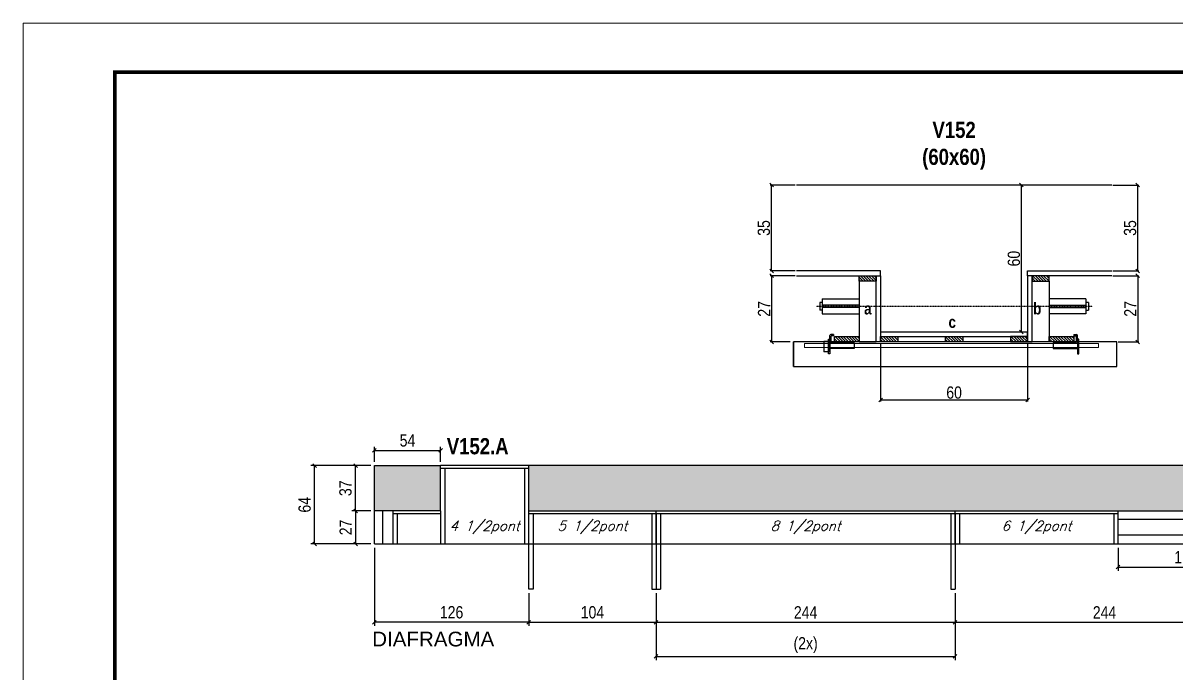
# Model space of a CAD drawing. Extents: x 3309 to 9590, y -2522 to 14608.
# Drawn here: x 8078 to 9019, y 10632 to 11162 of the extents above; entities that cross this region are included whole.
import ezdxf

# ---------------------------------------------------------------- set-up
doc = ezdxf.new("R2010")
doc.units = 0
doc.linetypes.add('DASHED', pattern=[0.75, 0.5, -0.25])
doc.linetypes.add('HIDDEN', pattern=[0.375, 0.25, -0.125])
for name, color, linetype in [('5', 5, 'Continuous'), ('barrote', 251, 'Continuous'), ('COTA', 241, 'Continuous'), ('detalhes', 4, 'Continuous'), ('NOMENCLATURA', 7, 'Continuous'), ('Painéis', 200, 'Continuous'), ('presilha', 1, 'Continuous'), ('SARR_2.2x10', 60, 'Continuous'), ('SARR_2.2x7', 40, 'Continuous'), ('SARR_3.5x7', 81, 'Continuous'), ('TENSOR', 3, 'Continuous'), ('texto', 7, 'Continuous')]:
    doc.layers.add(name, color=color, linetype=linetype)
for name, color, linetype, lineweight in [('CONCRETO', 251, 'Continuous', 25), ('Folhas', 255, 'Continuous', 9), ('SARRAFO DE PRESSAO', 251, 'DASHED', 9), ('SCO-___-LAJ', 2, 'Continuous', 0)]:
    doc.layers.add(name, color=color, linetype=linetype, lineweight=lineweight)
doc.styles.add('COTA TECNICA', font='techl___.ttf', dxfattribs={"height": 10})
doc.styles.add('COTA TECNICA 2X', font='techl___.ttf', dxfattribs={"height": 10})
doc.styles.add('Romans', font='romans.shx')
doc.styles.get("Standard").update_dxf_attribs({"font": 'arial.ttf'})
doc.styles.add('TECNICA', font='techb___.ttf', dxfattribs={"height": 10})
doc.dimstyles.new('PAINEL', dxfattribs={"dimtxt": 10, "dimasz": 3, "dimexe": 3, "dimexo": 3, "dimgap": 3, "dimtad": 1, "dimdec": 1, "dimzin": 12, "dimdsep": 46, "dimtxsty": 'COTA TECNICA', "dimblk1": 'OBLIQUE', "dimblk2": 'OBLIQUE', "dimsah": 1, "dimcen": 0.9, "dimclrd": 4, "dimclre": 4, "dimclrt": 240, "dimadec": 1, "dimazin": 3, "dimtfac": 1, "dimtdec": 1, "dimtmove": 0, "dimatfit": 3, "dimfxl": 1, "dimtolj": 1, "dimtzin": 12, "dimarcsym": 0})
doc.dimstyles.new('SECAO', dxfattribs={"dimscale": 0.333333, "dimtxt": 5, "dimasz": 9, "dimexe": 3, "dimexo": 3, "dimgap": 3, "dimtad": 1, "dimdec": 1, "dimlfac": 0.5, "dimzin": 12, "dimdsep": 46, "dimtxsty": 'COTA TECNICA 2X', "dimblk1": 'OBLIQUE', "dimblk2": 'OBLIQUE', "dimsah": 1, "dimcen": 0.9, "dimclrd": 4, "dimclre": 4, "dimclrt": 240, "dimadec": 1, "dimazin": 3, "dimtfac": 1, "dimtdec": 1, "dimtmove": 0, "dimatfit": 3, "dimfxl": 1, "dimtolj": 1, "dimtzin": 12, "dimarcsym": 0})

# ---------------------------------------------------------------- blocks, each defined once
blk = doc.blocks.new('9999999999')
at = {"layer": 'Folhas'}
blk.add_lwpolyline([(98138.98, 34190.21), (99623.98, 34190.21), (99623.98, 35240.21), (98138.98, 35240.21)], close=True, dxfattribs=at)
at = {"layer": 'Folhas', "color": 30, "const_width": 3}
blk.add_lwpolyline([(98213.98, 34230.21), (99583.98, 34230.21), (99583.98, 35200.21), (98213.98, 35200.21)], close=True, dxfattribs=at)
blk = doc.blocks.new('_Oblique')
at = {"color": 0, "linetype": 'ByBlock', "lineweight": -2}
blk.add_line((-0.5, -0.5), (0.5, 0.5), dxfattribs=at)
blk = doc.blocks.new('*D526')
at = {"layer": 'COTA', "color": 4, "lineweight": -2, "transparency": 16777216}
for p, q in [((8777.87, 10900.87), (8777.87, 10853.4)), ((8897.87, 10900.87), (8897.87, 10853.4)), ((8897.87, 10854.4), (8777.87, 10854.4))]:
    blk.add_line(p, q, dxfattribs=at)
at = {"layer": 'Defpoints', "color": 0, "transparency": 16777216}
for p in [(8777.87, 10901.87), (8897.87, 10901.87), (8777.87, 10854.4)]:
    blk.add_point(p, dxfattribs=at)
at = {"layer": 'COTA', "color": 4, "lineweight": -2, "transparency": 16777216, "xscale": 3, "yscale": 3, "zscale": 3, "rotation": 180}
blk.add_blockref('_Oblique', (8777.87, 10854.4), dxfattribs=at)
at = {"layer": 'COTA', "color": 4, "lineweight": -2, "transparency": 16777216, "xscale": 3, "yscale": 3, "zscale": 3}
blk.add_blockref('_Oblique', (8897.87, 10854.4), dxfattribs=at)
at = {"layer": 'COTA', "color": 240, "transparency": 16777216, "insert": (8837.87, 10860.5), "char_height": 10, "attachment_point": 5, "style": 'COTA TECNICA 2X'}
blk.add_mtext('\\A1;60', dxfattribs=at)
blk = doc.blocks.new('PRESILHA METÁLICA 1')
at = {"layer": 'presilha'}
for p, q in [((6, 15.5), (7.5, 15.5)), ((6, -2.5), (6, 15.5)), ((7.5, 10.6), (7.5, 19.9)), ((7.5, 15.5), (7.5, -2.5)), ((12, 21), (8.6, 21)), ((9, 11.6), (9, 18.9)), ((12, 19.5), (9.6, 19.5)), ((12, 21), (12, 19.5)), ((0, 13), (6, 13)), ((0, 13), (0, 0)), ((6, 0), (0, 0)), ((6, 13), (6, 0)), ((37.5, 4.1), (7.5, 4.1)), ((37.5, 11), (9.6, 11)), ((37.5, 11), (37.5, 4.1)), ((7.5, -2.5), (6, -2.5))]:
    blk.add_line(p, q, dxfattribs=at)
for centre, radius, start, end in [((8.6, 19.9), 1.14, 90, 180), ((9.6, 18.9), 0.57, 90, 180), ((9.6, 11.6), 0.57, 180, 270)]:
    blk.add_arc(centre, radius, start, end, dxfattribs=at)
blk = doc.blocks.new('PRESILHA METÁLICA 2')
at = {"layer": 'presilha'}
for p, q in [((-5.2, 23.5), (-5.2, 22)), ((-5.2, 23.5), (-1.9, 23.5)), ((-5.2, 22), (-2.8, 22)), ((-2.2, 14.1), (-2.2, 21.4)), ((0.8, 18), (-0.8, 18)), ((-0.8, 18), (-0.8, 0)), ((-0.8, 14.6), (-0.8, 22.4)), ((0.8, 0), (0.8, 18)), ((-30.8, 13.5), (-30.8, 6.6)), ((-30.8, 13.5), (-2.8, 13.5)), ((-30.8, 6.6), (-0.8, 6.6)), ((-0.8, 0), (0.8, 0))]:
    blk.add_line(p, q, dxfattribs=at)
for centre, radius, start, end in [((-2.8, 21.4), 0.57, 0, 90), ((-1.9, 22.4), 1.14, 0, 90), ((-2.8, 14.1), 0.57, 270, 0)]:
    blk.add_arc(centre, radius, start, end, dxfattribs=at)
blk = doc.blocks.new('*D527')
at = {"layer": 'COTA', "color": 4, "lineweight": -2, "transparency": 16777216}
for p, q in [((8708.17, 10955.87), (8687.82, 10955.87)), ((8688.82, 10955.87), (8688.82, 10901.87)), ((8704.06, 10901.87), (8687.82, 10901.87))]:
    blk.add_line(p, q, dxfattribs=at)
at = {"layer": 'Defpoints', "color": 0, "transparency": 16777216}
for p in [(8709.17, 10955.87), (8688.82, 10901.87), (8705.06, 10901.87)]:
    blk.add_point(p, dxfattribs=at)
at = {"layer": 'COTA', "color": 4, "lineweight": -2, "transparency": 16777216, "xscale": 3, "yscale": 3, "zscale": 3}
for p, rotation in [((8688.82, 10955.87), 90), ((8688.82, 10901.87), 270)]:
    blk.add_blockref('_Oblique', p, dxfattribs=dict(at, rotation=rotation))
at = {"layer": 'COTA', "color": 240, "transparency": 16777216, "insert": (8682.75, 10928.87), "char_height": 10, "attachment_point": 5, "rotation": 90, "style": 'COTA TECNICA 2X'}
blk.add_mtext('\\A1;27', dxfattribs=at)
blk = doc.blocks.new('*D528')
at = {"layer": 'COTA', "color": 4, "lineweight": -2, "transparency": 16777216}
for p, q in [((8967.57, 10955.87), (8988.79, 10955.87)), ((8987.79, 10955.87), (8987.79, 10901.87)), ((8971.68, 10901.87), (8988.79, 10901.87))]:
    blk.add_line(p, q, dxfattribs=at)
at = {"layer": 'Defpoints', "color": 0, "transparency": 16777216}
for p in [(8966.57, 10955.87), (8970.68, 10901.87), (8987.79, 10901.87)]:
    blk.add_point(p, dxfattribs=at)
at = {"layer": 'COTA', "color": 4, "lineweight": -2, "transparency": 16777216, "xscale": 3, "yscale": 3, "zscale": 3}
for p, rotation in [((8987.79, 10955.87), 90), ((8987.79, 10901.87), 270)]:
    blk.add_blockref('_Oblique', p, dxfattribs=dict(at, rotation=rotation))
at = {"layer": 'COTA', "color": 240, "transparency": 16777216, "insert": (8981.71, 10928.87), "char_height": 10, "attachment_point": 5, "rotation": 90, "style": 'COTA TECNICA 2X'}
blk.add_mtext('\\A1;27', dxfattribs=at)
blk = doc.blocks.new('*D529')
at = {"layer": 'COTA', "color": 4, "lineweight": -2, "transparency": 16777216}
for p, q in [((8896.87, 11029.87), (8891.8, 11029.87)), ((8892.8, 10909.87), (8892.8, 11029.87)), ((8896.87, 10909.87), (8891.8, 10909.87))]:
    blk.add_line(p, q, dxfattribs=at)
at = {"layer": 'Defpoints', "color": 0, "transparency": 16777216}
for p in [(8892.8, 11029.87), (8897.87, 11029.87), (8897.87, 10909.87)]:
    blk.add_point(p, dxfattribs=at)
at = {"layer": 'COTA', "color": 4, "lineweight": -2, "transparency": 16777216, "xscale": 3, "yscale": 3, "zscale": 3}
for p, rotation in [((8892.8, 11029.87), 90), ((8892.8, 10909.87), 270)]:
    blk.add_blockref('_Oblique', p, dxfattribs=dict(at, rotation=rotation))
at = {"layer": 'COTA', "color": 240, "transparency": 16777216, "insert": (8886.69, 10969.87), "char_height": 10, "attachment_point": 5, "rotation": 90, "style": 'COTA TECNICA 2X'}
blk.add_mtext('\\A1;60', dxfattribs=at)
blk = doc.blocks.new('*D530')
at = {"layer": 'COTA', "color": 4, "lineweight": -2, "transparency": 16777216}
for p, q in [((8967.57, 11029.87), (8988.79, 11029.87)), ((8987.79, 10959.87), (8987.79, 11029.87)), ((8967.57, 10959.87), (8988.79, 10959.87))]:
    blk.add_line(p, q, dxfattribs=at)
at = {"layer": 'Defpoints', "color": 0, "transparency": 16777216}
for p in [(8966.57, 11029.87), (8987.79, 11029.87), (8966.57, 10959.87)]:
    blk.add_point(p, dxfattribs=at)
at = {"layer": 'COTA', "color": 4, "lineweight": -2, "transparency": 16777216, "xscale": 3, "yscale": 3, "zscale": 3}
for p, rotation in [((8987.79, 11029.87), 90), ((8987.79, 10959.87), 270)]:
    blk.add_blockref('_Oblique', p, dxfattribs=dict(at, rotation=rotation))
at = {"layer": 'COTA', "color": 240, "transparency": 16777216, "insert": (8981.57, 10994.87), "char_height": 10, "attachment_point": 5, "rotation": 90, "style": 'COTA TECNICA 2X'}
blk.add_mtext('\\A1;35', dxfattribs=at)
blk = doc.blocks.new('*D531')
at = {"layer": 'COTA', "color": 4, "lineweight": -2, "transparency": 16777216}
for p, q in [((8708.17, 11029.87), (8687.82, 11029.87)), ((8688.82, 10959.87), (8688.82, 11029.87)), ((8708.17, 10959.87), (8687.82, 10959.87))]:
    blk.add_line(p, q, dxfattribs=at)
at = {"layer": 'Defpoints', "color": 0, "transparency": 16777216}
for p in [(8688.82, 11029.87), (8709.17, 11029.87), (8709.17, 10959.87)]:
    blk.add_point(p, dxfattribs=at)
at = {"layer": 'COTA', "color": 4, "lineweight": -2, "transparency": 16777216, "xscale": 3, "yscale": 3, "zscale": 3}
for p, rotation in [((8688.82, 11029.87), 90), ((8688.82, 10959.87), 270)]:
    blk.add_blockref('_Oblique', p, dxfattribs=dict(at, rotation=rotation))
at = {"layer": 'COTA', "color": 240, "transparency": 16777216, "insert": (8682.6, 10994.87), "char_height": 10, "attachment_point": 5, "rotation": 90, "style": 'COTA TECNICA 2X'}
blk.add_mtext('\\A1;35', dxfattribs=at)
blk = doc.blocks.new('*D532')
at = {"layer": 'COTA', "color": 4, "linetype": 'ByBlock', "lineweight": -2, "transparency": 16777216}
for p, q in [((8490.66, 10696.97), (8490.66, 10670.08)), ((8594.66, 10696.97), (8594.66, 10670.08)), ((8490.66, 10673.08), (8594.66, 10673.08))]:
    blk.add_line(p, q, dxfattribs=at)
at = {"layer": 'Defpoints', "color": 0, "linetype": 'ByBlock', "transparency": 16777216}
for p in [(8490.66, 10699.97), (8594.66, 10699.97), (8594.66, 10673.08)]:
    blk.add_point(p, dxfattribs=at)
at = {"layer": 'COTA', "color": 4, "linetype": 'ByBlock', "lineweight": -2, "transparency": 16777216, "xscale": 3, "yscale": 3, "zscale": 3, "rotation": 180}
blk.add_blockref('_Oblique', (8490.66, 10673.08), dxfattribs=at)
at = {"layer": 'COTA', "color": 4, "linetype": 'ByBlock', "lineweight": -2, "transparency": 16777216, "xscale": 3, "yscale": 3, "zscale": 3}
blk.add_blockref('_Oblique', (8594.66, 10673.08), dxfattribs=at)
at = {"layer": 'COTA', "color": 240, "linetype": 'ByBlock', "transparency": 16777216, "insert": (8542.66, 10681.18), "char_height": 10, "attachment_point": 5, "style": 'COTA TECNICA'}
blk.add_mtext('\\A1;104', dxfattribs=at)
blk = doc.blocks.new('*D533')
at = {"layer": 'COTA', "color": 4, "linetype": 'ByBlock', "lineweight": -2, "transparency": 16777216}
for p, q in [((8594.66, 10696.97), (8594.66, 10670.08)), ((8838.66, 10696.97), (8838.66, 10670.08)), ((8594.66, 10673.08), (8838.66, 10673.08))]:
    blk.add_line(p, q, dxfattribs=at)
at = {"layer": 'Defpoints', "color": 0, "linetype": 'ByBlock', "transparency": 16777216}
for p in [(8594.66, 10699.97), (8838.66, 10699.97), (8838.66, 10673.08)]:
    blk.add_point(p, dxfattribs=at)
at = {"layer": 'COTA', "color": 4, "linetype": 'ByBlock', "lineweight": -2, "transparency": 16777216, "xscale": 3, "yscale": 3, "zscale": 3, "rotation": 180}
blk.add_blockref('_Oblique', (8594.66, 10673.08), dxfattribs=at)
at = {"layer": 'COTA', "color": 4, "linetype": 'ByBlock', "lineweight": -2, "transparency": 16777216, "xscale": 3, "yscale": 3, "zscale": 3}
blk.add_blockref('_Oblique', (8838.66, 10673.08), dxfattribs=at)
at = {"layer": 'COTA', "color": 240, "linetype": 'ByBlock', "transparency": 16777216, "insert": (8716.66, 10681.15), "char_height": 10, "attachment_point": 5, "style": 'COTA TECNICA'}
blk.add_mtext('\\A1;244', dxfattribs=at)
blk = doc.blocks.new('*D535')
at = {"layer": 'COTA', "color": 4, "lineweight": -2, "transparency": 16777216}
for p, q in [((8364.66, 10733.97), (8364.66, 10670.08)), ((8490.66, 10696.97), (8490.66, 10670.08)), ((8490.66, 10673.08), (8364.66, 10673.08))]:
    blk.add_line(p, q, dxfattribs=at)
at = {"layer": 'Defpoints', "color": 0, "transparency": 16777216}
for p in [(8364.66, 10736.97), (8490.66, 10699.97), (8364.66, 10673.08)]:
    blk.add_point(p, dxfattribs=at)
at = {"layer": 'COTA', "color": 4, "lineweight": -2, "transparency": 16777216, "xscale": 3, "yscale": 3, "zscale": 3, "rotation": 180}
blk.add_blockref('_Oblique', (8364.66, 10673.08), dxfattribs=at)
at = {"layer": 'COTA', "color": 4, "lineweight": -2, "transparency": 16777216, "xscale": 3, "yscale": 3, "zscale": 3}
blk.add_blockref('_Oblique', (8490.66, 10673.08), dxfattribs=at)
at = {"layer": 'COTA', "color": 240, "transparency": 16777216, "insert": (8427.66, 10681.18), "char_height": 10, "attachment_point": 5, "style": 'COTA TECNICA'}
blk.add_mtext('\\A1;126', dxfattribs=at)
blk = doc.blocks.new('*D536')
at = {"layer": 'COTA', "color": 4, "lineweight": -2, "transparency": 16777216}
for p, q in [((8361.66, 10800.97), (8312.82, 10800.97)), ((8315.82, 10736.97), (8315.82, 10800.97)), ((8361.66, 10736.97), (8312.82, 10736.97))]:
    blk.add_line(p, q, dxfattribs=at)
at = {"layer": 'Defpoints', "color": 0, "transparency": 16777216}
for p in [(8315.82, 10800.97), (8364.66, 10800.97), (8364.66, 10736.97)]:
    blk.add_point(p, dxfattribs=at)
at = {"layer": 'COTA', "color": 4, "lineweight": -2, "transparency": 16777216, "xscale": 3, "yscale": 3, "zscale": 3}
for p, rotation in [((8315.82, 10800.97), 90), ((8315.82, 10736.97), 270)]:
    blk.add_blockref('_Oblique', p, dxfattribs=dict(at, rotation=rotation))
at = {"layer": 'COTA', "color": 240, "transparency": 16777216, "insert": (8307.72, 10768.97), "char_height": 10, "attachment_point": 5, "rotation": 90, "style": 'COTA TECNICA'}
blk.add_mtext('\\A1;64', dxfattribs=at)
blk = doc.blocks.new('*D537')
at = {"layer": 'COTA', "color": 4, "lineweight": -2, "transparency": 16777216}
for p, q in [((8364.66, 10803.97), (8364.66, 10816.33)), ((8364.66, 10813.33), (8418.66, 10813.33)), ((8418.66, 10803.97), (8418.66, 10816.33))]:
    blk.add_line(p, q, dxfattribs=at)
at = {"layer": 'Defpoints', "color": 0, "transparency": 16777216}
for p in [(8418.66, 10813.33), (8364.66, 10800.97), (8418.66, 10800.97)]:
    blk.add_point(p, dxfattribs=at)
at = {"layer": 'COTA', "color": 4, "lineweight": -2, "transparency": 16777216, "xscale": 3, "yscale": 3, "zscale": 3, "rotation": 180}
blk.add_blockref('_Oblique', (8364.66, 10813.33), dxfattribs=at)
at = {"layer": 'COTA', "color": 4, "lineweight": -2, "transparency": 16777216, "xscale": 3, "yscale": 3, "zscale": 3}
blk.add_blockref('_Oblique', (8418.66, 10813.33), dxfattribs=at)
at = {"layer": 'COTA', "color": 240, "transparency": 16777216, "insert": (8391.66, 10821.43), "char_height": 10, "attachment_point": 5, "style": 'COTA TECNICA'}
blk.add_mtext('\\A1;54', dxfattribs=at)
blk = doc.blocks.new('*D538')
at = {"layer": 'COTA', "color": 4, "lineweight": -2, "transparency": 16777216}
for p, q in [((8361.66, 10800.97), (8346.31, 10800.97)), ((8349.31, 10763.97), (8349.31, 10800.97)), ((8361.66, 10763.97), (8346.31, 10763.97))]:
    blk.add_line(p, q, dxfattribs=at)
at = {"layer": 'Defpoints', "color": 0, "transparency": 16777216}
for p in [(8349.31, 10800.97), (8364.66, 10800.97), (8364.66, 10763.97)]:
    blk.add_point(p, dxfattribs=at)
at = {"layer": 'COTA', "color": 4, "lineweight": -2, "transparency": 16777216, "xscale": 3, "yscale": 3, "zscale": 3}
for p, rotation in [((8349.31, 10800.97), 90), ((8349.31, 10763.97), 270)]:
    blk.add_blockref('_Oblique', p, dxfattribs=dict(at, rotation=rotation))
at = {"layer": 'COTA', "color": 240, "transparency": 16777216, "insert": (8341.09, 10782.47), "char_height": 10, "attachment_point": 5, "rotation": 90, "style": 'COTA TECNICA'}
blk.add_mtext('\\A1;37', dxfattribs=at)
blk = doc.blocks.new('*D539')
at = {"layer": 'COTA', "color": 4, "lineweight": -2, "transparency": 16777216}
for p, q in [((8361.66, 10763.97), (8346.31, 10763.97)), ((8349.31, 10763.97), (8349.31, 10736.97)), ((8361.66, 10736.97), (8346.31, 10736.97))]:
    blk.add_line(p, q, dxfattribs=at)
at = {"layer": 'Defpoints', "color": 0, "transparency": 16777216}
for p in [(8364.66, 10763.97), (8349.31, 10736.97), (8364.66, 10736.97)]:
    blk.add_point(p, dxfattribs=at)
at = {"layer": 'COTA', "color": 4, "lineweight": -2, "transparency": 16777216, "xscale": 3, "yscale": 3, "zscale": 3}
for p, rotation in [((8349.31, 10763.97), 90), ((8349.31, 10736.97), 270)]:
    blk.add_blockref('_Oblique', p, dxfattribs=dict(at, rotation=rotation))
at = {"layer": 'COTA', "color": 240, "transparency": 16777216, "insert": (8341.24, 10750.47), "char_height": 10, "attachment_point": 5, "rotation": 90, "style": 'COTA TECNICA'}
blk.add_mtext('\\A1;27', dxfattribs=at)
blk = doc.blocks.new('*D542')
at = {"layer": 'COTA', "color": 4, "lineweight": -2, "transparency": 16777216}
for p, q in [((8594.66, 10696.97), (8594.66, 10642.23)), ((8838.66, 10696.97), (8838.66, 10642.23)), ((8594.66, 10645.23), (8838.66, 10645.23))]:
    blk.add_line(p, q, dxfattribs=at)
at = {"layer": 'Defpoints', "color": 0, "transparency": 16777216}
for p in [(8594.66, 10699.97), (8838.66, 10699.97), (8838.66, 10645.23)]:
    blk.add_point(p, dxfattribs=at)
at = {"layer": 'COTA', "color": 4, "lineweight": -2, "transparency": 16777216, "xscale": 3, "yscale": 3, "zscale": 3, "rotation": 180}
blk.add_blockref('_Oblique', (8594.66, 10645.23), dxfattribs=at)
at = {"layer": 'COTA', "color": 4, "lineweight": -2, "transparency": 16777216, "xscale": 3, "yscale": 3, "zscale": 3}
blk.add_blockref('_Oblique', (8838.66, 10645.23), dxfattribs=at)
at = {"layer": 'COTA', "color": 240, "transparency": 16777216, "insert": (8716.66, 10654.45), "char_height": 10, "attachment_point": 5, "style": 'COTA TECNICA'}
blk.add_mtext('\\A1;(2x)', dxfattribs=at)
blk = doc.blocks.new('*D543')
at = {"layer": 'COTA', "color": 4, "lineweight": -2, "transparency": 16777216}
for p, q in [((9082.66, 10733.97), (9082.66, 10670.08)), ((8838.66, 10696.97), (8838.66, 10670.08)), ((8838.66, 10673.08), (9082.66, 10673.08))]:
    blk.add_line(p, q, dxfattribs=at)
at = {"layer": 'Defpoints', "color": 0, "transparency": 16777216}
for p in [(9082.66, 10736.97), (8838.66, 10699.97), (9082.66, 10673.08)]:
    blk.add_point(p, dxfattribs=at)
at = {"layer": 'COTA', "color": 4, "lineweight": -2, "transparency": 16777216, "xscale": 3, "yscale": 3, "zscale": 3, "rotation": 180}
blk.add_blockref('_Oblique', (8838.66, 10673.08), dxfattribs=at)
at = {"layer": 'COTA', "color": 4, "lineweight": -2, "transparency": 16777216, "xscale": 3, "yscale": 3, "zscale": 3}
blk.add_blockref('_Oblique', (9082.66, 10673.08), dxfattribs=at)
at = {"layer": 'COTA', "color": 240, "transparency": 16777216, "insert": (8960.66, 10681.15), "char_height": 10, "attachment_point": 5, "style": 'COTA TECNICA'}
blk.add_mtext('\\A1;244', dxfattribs=at)
blk = doc.blocks.new('*D546')
at = {"layer": 'COTA', "color": 4, "lineweight": -2, "transparency": 16777216}
for p, q in [((8971.66, 10733.97), (8971.66, 10715.17)), ((9082.66, 10733.97), (9082.66, 10715.17)), ((8971.66, 10718.17), (9082.66, 10718.17))]:
    blk.add_line(p, q, dxfattribs=at)
at = {"layer": 'Defpoints', "color": 0, "transparency": 16777216}
for p in [(8971.66, 10736.97), (9082.66, 10736.97), (9082.66, 10718.17)]:
    blk.add_point(p, dxfattribs=at)
at = {"layer": 'COTA', "color": 4, "lineweight": -2, "transparency": 16777216, "xscale": 3, "yscale": 3, "zscale": 3, "rotation": 180}
blk.add_blockref('_Oblique', (8971.66, 10718.17), dxfattribs=at)
at = {"layer": 'COTA', "color": 4, "lineweight": -2, "transparency": 16777216, "xscale": 3, "yscale": 3, "zscale": 3}
blk.add_blockref('_Oblique', (9082.66, 10718.17), dxfattribs=at)
at = {"layer": 'COTA', "color": 240, "transparency": 16777216, "insert": (9027.16, 10726.23), "char_height": 10, "attachment_point": 5, "style": 'COTA TECNICA'}
blk.add_mtext('\\A1;111', dxfattribs=at)

msp = doc.modelspace()

# ---------------------------------------------------------------- hatches: boundary and pattern name
at = {"layer": 'COTA'}
h = msp.add_hatch(dxfattribs=at)
h.set_pattern_fill('AR-CONC', color=256, scale=0.03)
h.set_pattern_definition([(50, (4531.2105, -42.8223), (5.46554, -0.4781726), [0.5715, -6.2865]), (355, (4531.2105, -42.8223), (-1.0573026, 5.7317054), [0.4572, -5.0292175]), (100.451445, (4531.666, -42.862), (4.4082374, 5.2535326), [0.4857003, -5.3427073]), (46.1842, (4531.2105, -41.298), (8.1323712, -1.26127), [0.85725, -9.42975]), (96.63556, (4531.888, -41.403), (7.122124, 7.422784), [0.7285507, -8.014068]), (351.18415, (4531.2105, -41.298), (7.122124, 7.422784), [0.685799, -7.543792]), (21, (4531.9725, -41.6793), (4.5484317, -3.067956), [0.5715, -6.2865]), (326, (4531.9725, -41.6793), (1.8540609, 5.525639), [0.4572, -5.0292]), (71.451445, (4532.3515, -41.935), (6.4024926, 2.457683), [0.4857003, -5.342698]), (37.5, (4531.2105, -42.8223), (0.0926581, 2.53665117), [0, -4.96824, 0, -5.1054, 0, -5.04825]), (7.5, (4531.2105, -42.8223), (2.0045899, 3.00541724), [0, -2.91084, 0, -4.85394, 0, -1.92405]), (327.5, (4529.5112, -42.8223), (4.06771786, -0.17186232), [0, -1.905, 0, -5.9436, 0, -7.8867]), (317.5, (4528.7492, -42.8223), (4.4438754, 0.7627947), [0, -2.4765, 0, -3.94716, 0, -5.6007])])
h.paths.add_polyline_path([(8364.66, 10800.97), (8364.66, 10763.97), (8418.66, 10763.97), (8418.66, 10800.97)])
h.paths.add_polyline_path([(9326.66, 10763.97), (9326.66, 10800.97), (8490.66, 10800.97), (8490.66, 10763.97)])
at = {"layer": 'SARR_2.2x10'}
h = msp.add_hatch(dxfattribs=at)
h.set_pattern_fill('ANSI31', color=256, scale=0.5, angle=90)
h.set_pattern_definition([(135, (41933.8078, -112610.3006), (-1.122532015, -1.122532015), [])])
h.paths.add_polyline_path([(8740.27, 10906.27), (8740.27, 10901.87), (8760.27, 10901.87), (8760.27, 10906.27)])
h = msp.add_hatch(dxfattribs=at)
h.set_pattern_fill('ANSI31', color=256, scale=0.5, angle=90)
h.set_pattern_definition([(135, (42109.0078, -112610.3006), (-1.122532015, -1.122532015), [])])
h.paths.add_polyline_path([(8915.47, 10906.27), (8915.47, 10901.87), (8935.47, 10901.87), (8935.47, 10906.27)])
at = {"layer": 'SARR_2.2x7'}
h = msp.add_hatch(dxfattribs=at)
h.set_pattern_fill('ANSI31', color=256, scale=0.5, angle=90)
h.set_pattern_definition([(135, (41947.8078, -112560.7006), (-1.122532015, -1.122532015), [])])
h.paths.add_polyline_path([(8774.27, 10955.87), (8774.27, 10951.47), (8760.27, 10951.47), (8760.27, 10955.87)])
h = msp.add_hatch(dxfattribs=at)
h.set_pattern_fill('ANSI31', color=256, scale=0.5, angle=90)
h.set_pattern_definition([(135, (42009.8078, -112560.7006), (-1.122532015, -1.122532015), [])])
h.paths.add_polyline_path([(8901.47, 10955.87), (8901.47, 10951.47), (8915.47, 10951.47), (8915.47, 10955.87)])
h = msp.add_hatch(dxfattribs=at)
h.set_pattern_fill('ANSI31', color=256, scale=0.5, angle=90)
h.set_pattern_definition([(135, (42013.4078, -112610.3006), (-1.122532015, -1.122532015), [])])
h.paths.add_polyline_path([(8791.87, 10901.87), (8791.87, 10906.27), (8777.87, 10906.27), (8777.87, 10901.87)])
h = msp.add_hatch(dxfattribs=at)
h.set_pattern_fill('ANSI31', color=256, scale=0.5, angle=90)
h.set_pattern_definition([(135, (42066.4078, -112610.3006), (-1.122532015, -1.122532015), [])])
h.paths.add_polyline_path([(8844.87, 10901.87), (8844.87, 10906.27), (8830.87, 10906.27), (8830.87, 10901.87)])
h = msp.add_hatch(dxfattribs=at)
h.set_pattern_fill('ANSI31', color=256, scale=0.5, angle=90)
h.set_pattern_definition([(135, (42095.4078, -112610.3006), (-1.122532015, -1.122532015), [])])
h.paths.add_polyline_path([(8883.87, 10906.27), (8883.87, 10901.87), (8897.87, 10901.87), (8897.87, 10906.27)])

# ---------------------------------------------------------------- linework, layer by layer
at = {"ltscale": 3}
for p, q in [((8730.27, 10936.94), (8730.27, 10924.94)), ((8730.27, 10936.94), (8760.27, 10936.94)), ((8945.47, 10936.94), (8915.47, 10936.94)), ((8945.47, 10936.94), (8945.47, 10924.94)), ((8728.27, 10933.94), (8728.27, 10927.94)), ((8730.27, 10933.94), (8728.27, 10933.94)), ((8730.27, 10927.94), (8728.27, 10927.94)), ((8760.27, 10931.94), (8730.27, 10931.94)), ((8760.27, 10929.94), (8730.27, 10929.94)), ((8915.47, 10931.94), (8945.47, 10931.94)), ((8915.47, 10929.94), (8945.47, 10929.94)), ((8947.47, 10933.94), (8945.47, 10933.94)), ((8945.47, 10927.94), (8947.47, 10927.94)), ((8947.47, 10933.94), (8947.47, 10927.94)), ((8730.27, 10924.94), (8760.27, 10924.94)), ((8945.47, 10924.94), (8915.47, 10924.94))]:
    msp.add_line(p, q, dxfattribs=at)
at = {"layer": 'barrote'}
msp.add_lwpolyline([(8706.81, 10881.87), (8970.73, 10881.87), (8970.73, 10901.87), (8706.81, 10901.87)], close=True, dxfattribs=at)
at = {"layer": 'CONCRETO', "linetype": 'Continuous'}
msp.add_line((8966.57, 11029.87), (8709.17, 11029.87), dxfattribs=at)
at = {"layer": 'COTA'}
for p, q in [((8364.66, 10763.97), (8364.66, 10800.97)), ((8364.66, 10800.97), (8418.66, 10800.97)), ((9326.66, 10800.97), (8490.66, 10800.97)), ((8418.66, 10763.97), (8418.66, 10736.97)), ((8490.66, 10699.97), (8490.66, 10736.97)), ((8594.66, 10736.97), (8594.66, 10699.97)), ((8838.66, 10736.97), (8838.66, 10699.97)), ((8494.16, 10699.97), (8490.66, 10699.97)), ((8591.16, 10699.97), (8598.16, 10699.97)), ((8835.16, 10699.97), (8838.66, 10699.97))]:
    msp.add_line(p, q, dxfattribs=at)
at = {"layer": 'detalhes', "color": 250}
msp.add_line((8706.81, 10881.87), (8706.81, 10901.87), dxfattribs=at)
at = {"layer": 'Painéis', "linetype": 'ByBlock'}
for p, q in [((8490.66, 10800.97), (8418.66, 10800.97)), ((8418.66, 10763.97), (8418.66, 10800.97)), ((8490.66, 10736.97), (8490.66, 10800.97)), ((8364.66, 10736.97), (8364.66, 10763.97)), ((8418.66, 10763.97), (8364.66, 10763.97)), ((8490.66, 10763.97), (9326.66, 10763.97)), ((8594.66, 10736.97), (8594.66, 10763.97)), ((8838.66, 10736.97), (8838.66, 10763.97)), ((8364.66, 10736.97), (9326.66, 10736.97))]:
    msp.add_line(p, q, dxfattribs=at)
at = {"layer": 'Painéis', "linetype": 'Continuous', "elevation": 0}
for points in [[(8709.17, 10955.87), (8777.87, 10955.87), (8777.87, 10959.87), (8709.17, 10959.87)], [(8966.57, 10955.87), (8897.87, 10955.87), (8897.87, 10959.87), (8966.57, 10959.87)]]:
    msp.add_lwpolyline(points, dxfattribs=at)
at = {"layer": 'Painéis', "linetype": 'Continuous'}
for points in [[(8774.27, 10901.87), (8774.27, 10955.87), (8777.87, 10955.87), (8777.87, 10901.87)], [(8901.47, 10901.87), (8901.47, 10955.87), (8897.87, 10955.87), (8897.87, 10901.87)], [(8897.87, 10909.87), (8777.87, 10909.87), (8777.87, 10906.27), (8897.87, 10906.27)]]:
    msp.add_lwpolyline(points, close=True, dxfattribs=at)
at = {"layer": 'SARR_2.2x10'}
for points in [[(8740.27, 10906.27), (8760.27, 10906.27), (8760.27, 10901.87), (8740.27, 10901.87)], [(8915.47, 10906.27), (8935.47, 10906.27), (8935.47, 10901.87), (8915.47, 10901.87)]]:
    msp.add_lwpolyline(points, close=True, dxfattribs=at)
at = {"layer": 'SARR_2.2x7', "linetype": 'Continuous'}
for p, q in [((8418.66, 10798.77), (8490.66, 10798.77)), ((8371.66, 10736.97), (8371.66, 10763.97)), ((8379.66, 10761.77), (8418.66, 10761.77)), ((8490.66, 10761.77), (8594.66, 10761.77)), ((8594.66, 10761.77), (8838.66, 10761.77)), ((8838.66, 10761.77), (8971.66, 10761.77)), ((9082.66, 10756.97), (8971.66, 10756.97)), ((9082.66, 10744.23), (8971.66, 10744.23))]:
    msp.add_line(p, q, dxfattribs=at)
at = {"layer": 'SARR_2.2x7', "elevation": 0}
for points in [[(8760.27, 10955.87), (8774.27, 10955.87), (8774.27, 10951.47), (8760.27, 10951.47)], [(8915.47, 10955.87), (8901.47, 10955.87), (8901.47, 10951.47), (8915.47, 10951.47)]]:
    msp.add_lwpolyline(points, close=True, dxfattribs=at)
at = {"layer": 'SARR_2.2x7'}
for points in [[(8777.87, 10906.27), (8791.87, 10906.27), (8791.87, 10901.87), (8777.87, 10901.87)], [(8830.87, 10906.27), (8844.87, 10906.27), (8844.87, 10901.87), (8830.87, 10901.87)], [(8897.87, 10906.27), (8883.87, 10906.27), (8883.87, 10901.87), (8897.87, 10901.87)]]:
    msp.add_lwpolyline(points, close=True, dxfattribs=at)
at = {"layer": 'SARR_3.5x7'}
for p, q in [((8422.16, 10798.77), (8422.16, 10736.97)), ((8487.16, 10798.77), (8487.16, 10736.97)), ((8379.66, 10763.97), (8379.66, 10736.97)), ((8383.16, 10761.77), (8383.16, 10736.97)), ((8494.16, 10761.77), (8494.16, 10699.97)), ((8591.16, 10761.77), (8591.16, 10699.97)), ((8594.66, 10761.77), (8594.66, 10736.97)), ((8598.16, 10761.77), (8598.16, 10699.97)), ((8835.16, 10761.77), (8835.16, 10699.97)), ((8838.66, 10761.77), (8838.66, 10736.97)), ((8842.16, 10761.77), (8842.16, 10736.97)), ((8968.16, 10761.77), (8968.16, 10736.97)), ((8971.66, 10736.97), (8971.66, 10763.97))]:
    msp.add_line(p, q, dxfattribs=at)
for points in [[(8774.27, 10951.47), (8760.27, 10951.47), (8760.27, 10901.87), (8774.27, 10901.87)], [(8901.47, 10951.47), (8915.47, 10951.47), (8915.47, 10901.87), (8901.47, 10901.87)]]:
    msp.add_lwpolyline(points, close=True, dxfattribs=at)
at = {"layer": 'SCO-___-LAJ', "color": 1}
msp.add_lwpolyline([(8715.82, 10900.54), (8955.65, 10900.54), (8955.65, 10897.34), (8715.82, 10897.34)], close=True, dxfattribs=at)
at = {"layer": 'TENSOR', "linetype": 'HIDDEN', "ltscale": 0.5}
msp.add_line((8725.27, 10930.94), (8950.77, 10930.94), dxfattribs=at)

# ---------------------------------------------------------------- block references
at = {"layer": 'presilha', "xscale": 0.6666666666666666, "yscale": 0.6666666666666666, "zscale": 0.6666666666666666}
for name, p in [('PRESILHA METÁLICA 1', (8731.4, 10893.9)), ('PRESILHA METÁLICA 2', (8939.15, 10892.24))]:
    msp.add_blockref(name, p, dxfattribs=at)
at = {"layer": 'SARRAFO DE PRESSAO', "color": 6, "linetype": 'ByBlock'}
msp.add_blockref('9999999999', (-90061.11, -24078.07), dxfattribs=at)

# ---------------------------------------------------------------- texts
at = {"layer": '5', "linetype": 'Continuous'}
msp.add_text('DIAFRAGMA', height=12, rotation=0.00004, dxfattribs=at).set_placement((8362.87, 10653.38))
at = {"layer": 'detalhes', "style": 'TECNICA'}
for s, p in [('a', (8764.4, 10924.31)), ('b', (8902.37, 10924.3)), ('c', (8833.28, 10913.34))]:
    msp.add_text(s, height=9.6, dxfattribs=at).set_placement(p)
at = {"layer": 'NOMENCLATURA', "style": 'TECNICA'}
msp.add_text('V152.A', height=13.2, dxfattribs=at).set_placement((8423.77, 10810.16))
at = {"layer": 'NOMENCLATURA', "insert": (8837.87, 11081.56), "char_height": 13.2, "attachment_point": 2, "style": 'TECNICA'}
msp.add_mtext_dynamic_manual_height_columns('V152\\P(60x60)', width=300.2766, gutter_width=1, heights=[0], dxfattribs=at)
at = {"layer": 'texto', "color": 2, "char_height": 8, "attachment_point": 5, "style": 'Romans'}
for s, insert in [('{\\Q19;\\C256;4 1/2pont}', (8454.66, 10750.47)), ('{\\Q19;\\C256;5 1/2pont}', (8542.66, 10750.47)), ('{\\Q19;\\C256;8 1/2pont}', (8716.66, 10750.47)), ('{\\Q19;\\C256;6 1/2pont}', (8905.16, 10750.47))]:
    msp.add_mtext(s, dxfattribs=dict(at, insert=insert))

# ---------------------------------------------------------------- dimensions: what is measured, and where the dimension line sits
at = {"layer": 'COTA'}
for base, p1, p2, angle, dimstyle, picture, middle in [((8688.82, 11029.87), (8709.17, 10959.87), (8709.17, 11029.87), 90, 'SECAO', '*D531', (8682.6, 10994.87)), ((8892.8, 11029.87), (8897.87, 10909.87), (8897.87, 11029.87), 90, 'SECAO', '*D529', (8886.69, 10969.87)), ((8987.79, 11029.87), (8966.57, 10959.87), (8966.57, 11029.87), 90, 'SECAO', '*D530', (8981.57, 10994.87)), ((8688.82, 10901.87, 0), (8709.17, 10955.87), (8705.06, 10901.87, 0), 90, 'SECAO', '*D527', (8682.75, 10928.87, 0)), ((8987.79, 10901.87, 0), (8966.57, 10955.87), (8970.68, 10901.87, 0), 90, 'SECAO', '*D528', (8981.71, 10928.87, 0)), ((8418.66, 10813.33), (8364.66, 10800.97), (8418.66, 10800.97), 180, 'PAINEL', '*D537', (8391.66, 10821.43)), ((8315.82, 10800.97), (8364.66, 10736.97), (8364.66, 10800.97), 90, 'PAINEL', '*D536', (8307.72, 10768.97)), ((8349.31, 10800.97), (8364.66, 10763.97), (8364.66, 10800.97), 90, 'PAINEL', '*D538', (8341.09, 10782.47)), ((8349.31, 10736.97), (8364.66, 10763.97), (8364.66, 10736.97), 90, 'PAINEL', '*D539', (8341.24, 10750.47)), ((8364.66, 10673.08), (8490.66, 10699.97), (8364.66, 10736.97), 180, 'PAINEL', '*D535', (8427.66, 10681.18))]:
    dim = msp.add_linear_dim(base=base, p1=p1, p2=p2, angle=angle, dimstyle=dimstyle, dxfattribs=at)
    dim.commit()
    dim.dimension.update_dxf_attribs({"geometry": picture, "text_midpoint": middle})
dim = msp.add_linear_dim(base=(8777.87, 10854.4), p1=(8897.87, 10901.87), p2=(8777.87, 10901.87), angle=180, dimstyle='SECAO', dxfattribs=at)
dim.commit()
dim.dimension.update_dxf_attribs({"geometry": '*D526', "text_midpoint": (8837.87, 10854.4), "dimtype": 160})
for base, p1, picture, middle in [((9082.66, 10673.08), (8838.66, 10699.97), '*D543', (8960.66, 10681.15)), ((9082.66, 10718.17), (8971.66, 10736.97), '*D546', (9027.16, 10726.23))]:
    dim = msp.add_linear_dim(base=base, p1=p1, p2=(9082.66, 10736.97), dimstyle='PAINEL', dxfattribs=at)
    dim.commit()
    dim.dimension.update_dxf_attribs({"geometry": picture, "text_midpoint": middle})
at = {"layer": 'COTA', "linetype": 'ByBlock'}
dim = msp.add_linear_dim(base=(8594.66, 10673.08), p1=(8490.66, 10699.97), p2=(8594.66, 10699.97), dimstyle='PAINEL', dxfattribs=at)
dim.commit()
dim.dimension.update_dxf_attribs({"geometry": '*D532', "text_midpoint": (8542.66, 10681.18)})
dim = msp.add_linear_dim(base=(8838.66, 10673.08), p1=(8594.66, 10699.97), p2=(8838.66, 10699.97), dimstyle='PAINEL', override={"dimtmove": 1}, dxfattribs=at)
dim.commit()
dim.dimension.update_dxf_attribs({"geometry": '*D533', "text_midpoint": (8716.66, 10681.15)})
at = {"layer": 'COTA'}
dim = msp.add_linear_dim(base=(8838.66, 10645.23), p1=(8594.66, 10699.97), p2=(8838.66, 10699.97), text='(2x)', dimstyle='PAINEL', dxfattribs=at)
dim.commit()
dim.dimension.update_dxf_attribs({"geometry": '*D542', "text_midpoint": (8716.66, 10654.45)})

doc.saveas('drawing.dxf')
